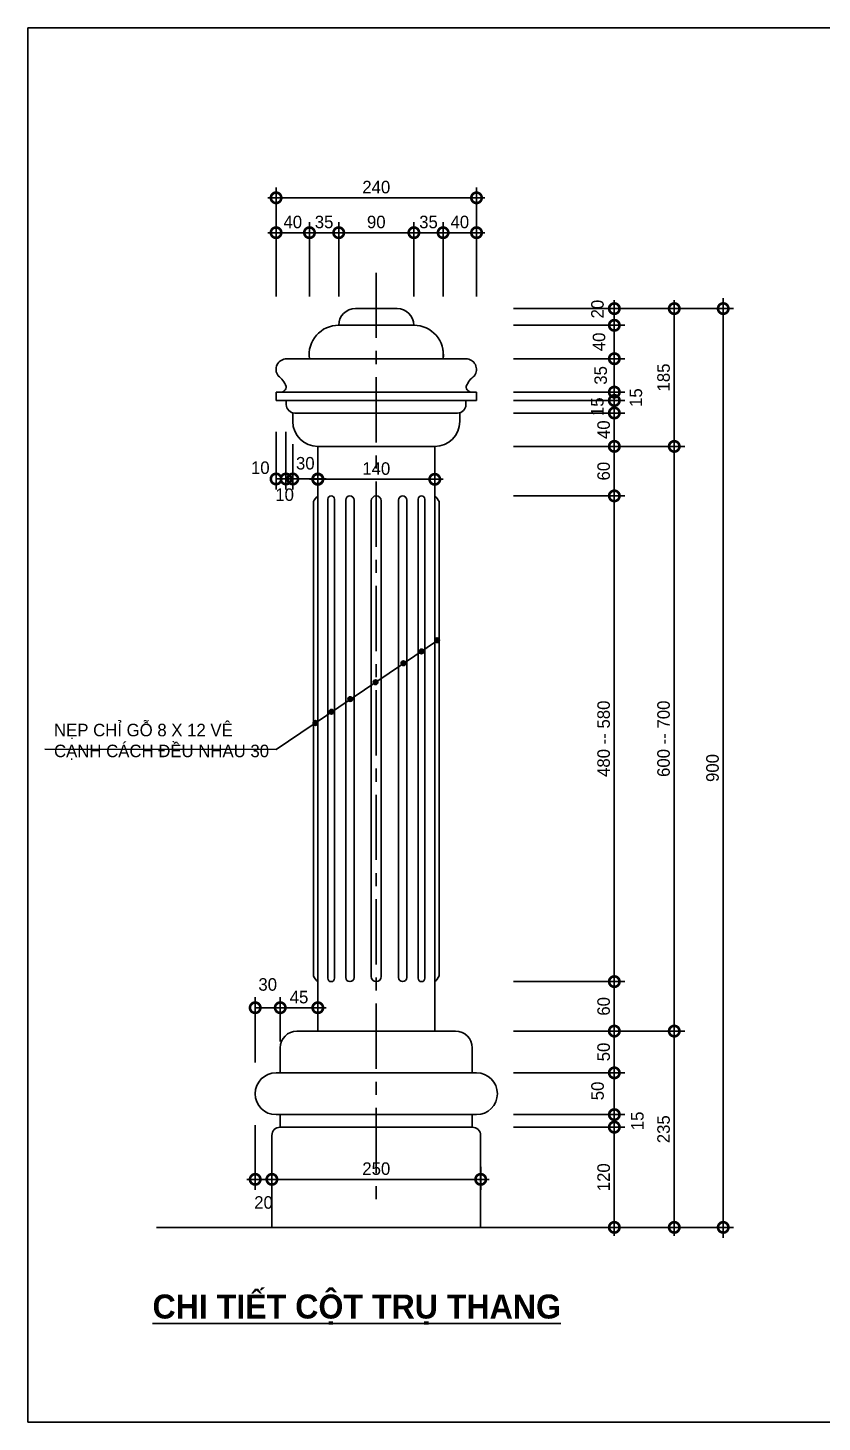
# Model space of a CAD drawing. Extents: x 185281 to 204165, y -91280 to -77926.
# Drawn here: x 185281 to 192888, y -91280 to -77926 of the extents above; entities that cross this region are included whole.
import ezdxf

# ---------------------------------------------------------------- set-up
doc = ezdxf.new("R2010")
doc.units = 0
doc.header["$LTSCALE"] = 10000
doc.header["$MEASUREMENT"] = 0
doc.linetypes.add('CENTER', pattern=[2, 1.25, -0.25, 0.25, -0.25])
doc.layers.get('0').update_dxf_attribs({"linetype": 'CONTINUOUS'})
doc.layers.get('DEFPOINTS').update_dxf_attribs({"linetype": 'CONTINUOUS'})
doc.layers.add('THAY', color=5, linetype='CONTINUOUS')
doc.styles.add('120', font='VHAVAN.ttf', dxfattribs={"height": 120})
doc.styles.get("Standard").update_dxf_attribs({"font": 'VHAVAN.ttf'})
doc.dimstyles.new('K1', dxfattribs={"dimtxt": 150, "dimasz": 200, "dimexe": 100, "dimexo": 300, "dimgap": 40, "dimtad": 1, "dimdec": 0, "dimzin": 0, "dimdsep": 46, "dimtxsty": '120', "dimblk1": 'DOTSMALL', "dimblk2": 'DOTSMALL', "dimsah": 1, "dimcen": 0.09, "dimdle": 80, "dimclrd": 114, "dimclre": 114, "dimclrt": 113, "dimadec": 0, "dimazin": 0, "dimtfac": 1, "dimtdec": 0, "dimtofl": 0, "dimtmove": 2, "dimatfit": 3, "dimldrblk": 'DOTSMALL', "dimfxl": 0, "dimtolj": 1, "dimtzin": 0, "dimarcsym": 0})

# ---------------------------------------------------------------- blocks, each defined once
blk = doc.blocks.new('_DOTSMALL')
at = {"color": 0, "linetype": 'ByBlock', "ltscale": 10, "const_width": 0.5}
blk.add_lwpolyline([(-0.0625, 0, 1), (0.0625, 0, 1)], format="xyb", close=True, dxfattribs=at)
blk = doc.blocks.new('*D5')
at = {"color": 114, "linetype": 'ByBlock'}
for p, q in [((191941, -89515), (191941, -80515)), ((189931, -80615), (192041, -80615)), ((189931, -89415), (192041, -89415))]:
    blk.add_line(p, q, dxfattribs=at)
at = {"layer": 'DEFPOINTS', "color": 0, "linetype": 'ByBlock'}
for p in [(189631, -80615), (191941, -80615), (189631, -89415)]:
    blk.add_point(p, dxfattribs=at)
at = {"color": 114, "linetype": 'ByBlock', "xscale": 200, "yscale": 200, "zscale": 200}
for p, rotation in [((191941, -80615), 90), ((191941, -89415), 270)]:
    blk.add_blockref('_DOTSMALL', p, dxfattribs=dict(at, rotation=rotation))
at = {"color": 113, "linetype": 'ByBlock', "insert": (191839, -85015), "char_height": 120, "attachment_point": 5, "rotation": 90, "style": '120'}
blk.add_mtext('\\A1;900', dxfattribs=at)
blk = doc.blocks.new('*D9')
at = {"color": 114, "linetype": 'ByBlock'}
for p, q in [((191472, -87455), (191472, -89495)), ((189931, -89415), (191572, -89415))]:
    blk.add_line(p, q, dxfattribs=at)
at = {"layer": 'DEFPOINTS', "color": 0, "linetype": 'ByBlock'}
for p in [(189631, -87535), (189631, -89415), (191472, -89415)]:
    blk.add_point(p, dxfattribs=at)
at = {"color": 114, "linetype": 'ByBlock', "xscale": 200, "yscale": 200, "zscale": 200}
for p, rotation in [((191472, -87535), 90), ((191472, -89415), 270)]:
    blk.add_blockref('_DOTSMALL', p, dxfattribs=dict(at, rotation=rotation))
at = {"color": 113, "linetype": 'ByBlock', "insert": (191370, -88475), "char_height": 120, "attachment_point": 5, "rotation": 90, "style": '120'}
blk.add_mtext('\\A1;235', dxfattribs=at)
blk = doc.blocks.new('*D10')
at = {"color": 114, "linetype": 'ByBlock'}
for p, q in [((190898, -88375), (190898, -89495)), ((189931, -89415), (190998, -89415))]:
    blk.add_line(p, q, dxfattribs=at)
at = {"layer": 'DEFPOINTS', "color": 0, "linetype": 'ByBlock'}
for p in [(189631, -88455), (189631, -89415), (190898, -89415)]:
    blk.add_point(p, dxfattribs=at)
at = {"color": 114, "linetype": 'ByBlock', "xscale": 200, "yscale": 200, "zscale": 200}
for p, rotation in [((190898, -88455), 90), ((190898, -89415), 270)]:
    blk.add_blockref('_DOTSMALL', p, dxfattribs=dict(at, rotation=rotation))
at = {"color": 113, "linetype": 'ByBlock', "insert": (190796, -88935), "char_height": 120, "attachment_point": 5, "rotation": 90, "style": '120'}
blk.add_mtext('\\A1;120', dxfattribs=at)
blk = doc.blocks.new('*D11')
at = {"color": 114, "linetype": 'ByBlock'}
for p, q in [((190898, -88255), (190898, -88455)), ((189931, -88455), (190998, -88455))]:
    blk.add_line(p, q, dxfattribs=at)
at = {"layer": 'DEFPOINTS', "color": 0, "linetype": 'ByBlock'}
for p in [(189631, -88335), (189631, -88455), (190898, -88455)]:
    blk.add_point(p, dxfattribs=at)
at = {"color": 114, "linetype": 'ByBlock', "xscale": 200, "yscale": 200, "zscale": 200}
for p, rotation in [((190898, -88335), 90), ((190898, -88455), 270)]:
    blk.add_blockref('_DOTSMALL', p, dxfattribs=dict(at, rotation=rotation))
at = {"color": 113, "linetype": 'ByBlock', "insert": (191119, -88395), "char_height": 120, "attachment_point": 5, "rotation": 90, "style": '120'}
blk.add_mtext('\\A1;15', dxfattribs=at)
blk = doc.blocks.new('*D28')
at = {"color": 114, "linetype": 'ByBlock'}
for p, q in [((187458, -88435), (187458, -89055)), ((187618, -88835), (187618, -89055)), ((187378, -88955), (187618, -88955))]:
    blk.add_line(p, q, dxfattribs=at)
at = {"layer": 'DEFPOINTS', "color": 0, "linetype": 'ByBlock'}
for p in [(187458, -88135), (187618, -88535), (187618, -88955)]:
    blk.add_point(p, dxfattribs=at)
at = {"color": 114, "linetype": 'ByBlock', "xscale": 200, "yscale": 200, "zscale": 200, "rotation": 180}
blk.add_blockref('_DOTSMALL', (187458, -88955), dxfattribs=at)
at = {"color": 114, "linetype": 'ByBlock', "xscale": 200, "yscale": 200, "zscale": 200}
blk.add_blockref('_DOTSMALL', (187618, -88955), dxfattribs=at)
at = {"color": 113, "linetype": 'ByBlock', "insert": (187538, -89177), "char_height": 120, "attachment_point": 5, "style": '120'}
blk.add_mtext('\\A1;20', dxfattribs=at)
blk = doc.blocks.new('*D29')
at = {"color": 114, "linetype": 'ByBlock'}
for p, q in [((189618, -88835), (189618, -89055)), ((187538, -88955), (189698, -88955))]:
    blk.add_line(p, q, dxfattribs=at)
at = {"layer": 'DEFPOINTS', "color": 0, "linetype": 'ByBlock'}
for p in [(187618, -88535), (189618, -88535), (189618, -88955)]:
    blk.add_point(p, dxfattribs=at)
at = {"color": 114, "linetype": 'ByBlock', "xscale": 200, "yscale": 200, "zscale": 200, "rotation": 180}
blk.add_blockref('_DOTSMALL', (187618, -88955), dxfattribs=at)
at = {"color": 114, "linetype": 'ByBlock', "xscale": 200, "yscale": 200, "zscale": 200}
blk.add_blockref('_DOTSMALL', (189618, -88955), dxfattribs=at)
at = {"color": 113, "linetype": 'ByBlock', "insert": (188618, -88853), "char_height": 120, "attachment_point": 5, "style": '120'}
blk.add_mtext('\\A1;250', dxfattribs=at)
blk = doc.blocks.new('*D12')
at = {"color": 114, "linetype": 'ByBlock'}
for p, q in [((189931, -80615), (191572, -80615)), ((191472, -80535), (191472, -82015)), ((189931, -81935), (191572, -81935))]:
    blk.add_line(p, q, dxfattribs=at)
at = {"layer": 'DEFPOINTS', "color": 0, "linetype": 'ByBlock'}
for p in [(189631, -80615), (189631, -81935), (191472, -81935)]:
    blk.add_point(p, dxfattribs=at)
at = {"color": 114, "linetype": 'ByBlock', "xscale": 200, "yscale": 200, "zscale": 200}
for p, rotation in [((191472, -80615), 90), ((191472, -81935), 270)]:
    blk.add_blockref('_DOTSMALL', p, dxfattribs=dict(at, rotation=rotation))
at = {"color": 113, "linetype": 'ByBlock', "insert": (191370, -81275), "char_height": 120, "attachment_point": 5, "rotation": 90, "style": '120'}
blk.add_mtext('\\A1;185', dxfattribs=at)
blk = doc.blocks.new('*D13')
at = {"color": 114, "linetype": 'ByBlock'}
for p, q in [((190898, -81015), (190898, -81495)), ((189931, -81415), (190998, -81415))]:
    blk.add_line(p, q, dxfattribs=at)
at = {"layer": 'DEFPOINTS', "color": 0, "linetype": 'ByBlock'}
for p in [(189631, -81095), (189631, -81415), (190898, -81415)]:
    blk.add_point(p, dxfattribs=at)
at = {"color": 114, "linetype": 'ByBlock', "xscale": 200, "yscale": 200, "zscale": 200}
for p, rotation in [((190898, -81095), 90), ((190898, -81415), 270)]:
    blk.add_blockref('_DOTSMALL', p, dxfattribs=dict(at, rotation=rotation))
at = {"color": 113, "linetype": 'ByBlock', "insert": (190768, -81255), "char_height": 120, "attachment_point": 5, "rotation": 90, "style": '120'}
blk.add_mtext('\\A1;35', dxfattribs=at)
blk = doc.blocks.new('*D14')
at = {"color": 114, "linetype": 'ByBlock'}
for p, q in [((190898, -87455), (190898, -88015)), ((189931, -87935), (190998, -87935))]:
    blk.add_line(p, q, dxfattribs=at)
at = {"layer": 'DEFPOINTS', "color": 0, "linetype": 'ByBlock'}
for p in [(189631, -87535), (189631, -87935), (190898, -87935)]:
    blk.add_point(p, dxfattribs=at)
at = {"color": 114, "linetype": 'ByBlock', "xscale": 200, "yscale": 200, "zscale": 200}
for p, rotation in [((190898, -87535), 90), ((190898, -87935), 270)]:
    blk.add_blockref('_DOTSMALL', p, dxfattribs=dict(at, rotation=rotation))
at = {"color": 113, "linetype": 'ByBlock', "insert": (190796, -87735), "char_height": 120, "attachment_point": 5, "rotation": 90, "style": '120'}
blk.add_mtext('\\A1;50', dxfattribs=at)
blk = doc.blocks.new('*D15')
at = {"color": 114, "linetype": 'ByBlock'}
for p, q in [((190898, -87855), (190898, -88415)), ((189931, -88335), (190998, -88335))]:
    blk.add_line(p, q, dxfattribs=at)
at = {"layer": 'DEFPOINTS', "color": 0, "linetype": 'ByBlock'}
for p in [(189631, -87935), (189631, -88335), (190898, -88335)]:
    blk.add_point(p, dxfattribs=at)
at = {"color": 114, "linetype": 'ByBlock', "xscale": 200, "yscale": 200, "zscale": 200}
for p, rotation in [((190898, -87935), 90), ((190898, -88335), 270)]:
    blk.add_blockref('_DOTSMALL', p, dxfattribs=dict(at, rotation=rotation))
at = {"color": 113, "linetype": 'ByBlock', "insert": (190738, -88108), "char_height": 120, "attachment_point": 5, "rotation": 90, "style": '120'}
blk.add_mtext('\\A1;50', dxfattribs=at)
blk = doc.blocks.new('*D16')
at = {"color": 114, "linetype": 'ByBlock'}
for p, q in [((190898, -86981), (190898, -87615)), ((189931, -87535), (190998, -87535))]:
    blk.add_line(p, q, dxfattribs=at)
at = {"layer": 'DEFPOINTS', "color": 0, "linetype": 'ByBlock'}
for p in [(189631, -87061), (189631, -87535), (190898, -87535)]:
    blk.add_point(p, dxfattribs=at)
at = {"color": 114, "linetype": 'ByBlock', "xscale": 200, "yscale": 200, "zscale": 200}
for p, rotation in [((190898, -87061), 90), ((190898, -87535), 270)]:
    blk.add_blockref('_DOTSMALL', p, dxfattribs=dict(at, rotation=rotation))
at = {"color": 113, "linetype": 'ByBlock', "insert": (190796, -87298), "char_height": 120, "attachment_point": 5, "rotation": 90, "style": '120'}
blk.add_mtext('\\A1;60', dxfattribs=at)
blk = doc.blocks.new('*D17')
at = {"color": 114, "linetype": 'ByBlock'}
for p, q in [((191472, -81855), (191472, -87615)), ((189931, -87535), (191572, -87535))]:
    blk.add_line(p, q, dxfattribs=at)
at = {"layer": 'DEFPOINTS', "color": 0, "linetype": 'ByBlock'}
for p in [(189631, -81935), (189631, -87535), (191472, -87535)]:
    blk.add_point(p, dxfattribs=at)
at = {"color": 114, "linetype": 'ByBlock', "xscale": 200, "yscale": 200, "zscale": 200}
for p, rotation in [((191472, -81935), 90), ((191472, -87535), 270)]:
    blk.add_blockref('_DOTSMALL', p, dxfattribs=dict(at, rotation=rotation))
at = {"color": 113, "linetype": 'ByBlock', "insert": (191370, -84735), "char_height": 120, "attachment_point": 5, "rotation": 90, "style": '120'}
blk.add_mtext('\\A1;600 -- 700', dxfattribs=at)
blk = doc.blocks.new('*D18')
at = {"color": 114, "linetype": 'ByBlock'}
for p, q in [((190898, -82329), (190898, -87141)), ((189931, -87061), (190998, -87061))]:
    blk.add_line(p, q, dxfattribs=at)
at = {"layer": 'DEFPOINTS', "color": 0, "linetype": 'ByBlock'}
for p in [(189631, -82409), (189631, -87061), (190898, -87061)]:
    blk.add_point(p, dxfattribs=at)
at = {"color": 114, "linetype": 'ByBlock', "xscale": 200, "yscale": 200, "zscale": 200}
for p, rotation in [((190898, -82409), 90), ((190898, -87061), 270)]:
    blk.add_blockref('_DOTSMALL', p, dxfattribs=dict(at, rotation=rotation))
at = {"color": 113, "linetype": 'ByBlock', "insert": (190796, -84735), "char_height": 120, "attachment_point": 5, "rotation": 90, "style": '120'}
blk.add_mtext('\\A1;480 -- 580', dxfattribs=at)
blk = doc.blocks.new('*D19')
at = {"color": 114, "linetype": 'ByBlock'}
for p, q in [((190898, -81855), (190898, -82489)), ((189931, -82409), (190998, -82409))]:
    blk.add_line(p, q, dxfattribs=at)
at = {"layer": 'DEFPOINTS', "color": 0, "linetype": 'ByBlock'}
for p in [(189631, -81935), (189631, -82409), (190898, -82409)]:
    blk.add_point(p, dxfattribs=at)
at = {"color": 114, "linetype": 'ByBlock', "xscale": 200, "yscale": 200, "zscale": 200}
for p, rotation in [((190898, -81935), 90), ((190898, -82409), 270)]:
    blk.add_blockref('_DOTSMALL', p, dxfattribs=dict(at, rotation=rotation))
at = {"color": 113, "linetype": 'ByBlock', "insert": (190796, -82172), "char_height": 120, "attachment_point": 5, "rotation": 90, "style": '120'}
blk.add_mtext('\\A1;60', dxfattribs=at)
blk = doc.blocks.new('*D20')
at = {"color": 114, "linetype": 'ByBlock'}
for p, q in [((190898, -81535), (190898, -82015)), ((189931, -81935), (190998, -81935))]:
    blk.add_line(p, q, dxfattribs=at)
at = {"layer": 'DEFPOINTS', "color": 0, "linetype": 'ByBlock'}
for p in [(189631, -81615), (189631, -81935), (190898, -81935)]:
    blk.add_point(p, dxfattribs=at)
at = {"color": 114, "linetype": 'ByBlock', "xscale": 200, "yscale": 200, "zscale": 200}
for p, rotation in [((190898, -81615), 90), ((190898, -81935), 270)]:
    blk.add_blockref('_DOTSMALL', p, dxfattribs=dict(at, rotation=rotation))
at = {"color": 113, "linetype": 'ByBlock', "insert": (190796, -81775), "char_height": 120, "attachment_point": 5, "rotation": 90, "style": '120'}
blk.add_mtext('\\A1;40', dxfattribs=at)
blk = doc.blocks.new('*D21')
at = {"color": 114, "linetype": 'ByBlock'}
for p, q in [((190898, -81415), (190898, -81695)), ((189931, -81615), (190998, -81615))]:
    blk.add_line(p, q, dxfattribs=at)
at = {"layer": 'DEFPOINTS', "color": 0, "linetype": 'ByBlock'}
for p in [(189631, -81495), (189631, -81615), (190898, -81615)]:
    blk.add_point(p, dxfattribs=at)
at = {"color": 114, "linetype": 'ByBlock', "xscale": 200, "yscale": 200, "zscale": 200}
for p, rotation in [((190898, -81495), 90), ((190898, -81615), 270)]:
    blk.add_blockref('_DOTSMALL', p, dxfattribs=dict(at, rotation=rotation))
at = {"color": 113, "linetype": 'ByBlock', "insert": (190736, -81555), "char_height": 120, "attachment_point": 5, "rotation": 90, "style": '120'}
blk.add_mtext('\\A1;15', dxfattribs=at)
blk = doc.blocks.new('*D7')
at = {"color": 114, "linetype": 'ByBlock'}
for p, q in [((190898, -81335), (190898, -81495)), ((189931, -81495), (190998, -81495))]:
    blk.add_line(p, q, dxfattribs=at)
at = {"layer": 'DEFPOINTS', "color": 0, "linetype": 'ByBlock'}
for p in [(189631, -81415), (189631, -81495), (190898, -81495)]:
    blk.add_point(p, dxfattribs=at)
at = {"color": 114, "linetype": 'ByBlock', "xscale": 200, "yscale": 200, "zscale": 200}
for p, rotation in [((190898, -81415), 90), ((190898, -81495), 270)]:
    blk.add_blockref('_DOTSMALL', p, dxfattribs=dict(at, rotation=rotation))
at = {"color": 113, "linetype": 'ByBlock', "insert": (191105, -81468), "char_height": 120, "attachment_point": 5, "rotation": 90, "style": '120'}
blk.add_mtext('\\A1;15', dxfattribs=at)
blk = doc.blocks.new('*D30')
at = {"color": 114, "linetype": 'ByBlock'}
for p, q in [((188138, -87311), (187618, -87311)), ((187698, -87635), (187698, -87211)), ((188058, -87235), (188058, -87211))]:
    blk.add_line(p, q, dxfattribs=at)
at = {"layer": 'DEFPOINTS', "color": 0, "linetype": 'ByBlock'}
for p in [(187698, -87311), (188058, -87535), (187698, -87935)]:
    blk.add_point(p, dxfattribs=at)
at = {"color": 114, "linetype": 'ByBlock', "xscale": 200, "yscale": 200, "zscale": 200, "rotation": 180}
blk.add_blockref('_DOTSMALL', (187698, -87311), dxfattribs=at)
at = {"color": 114, "linetype": 'ByBlock', "xscale": 200, "yscale": 200, "zscale": 200}
blk.add_blockref('_DOTSMALL', (188058, -87311), dxfattribs=at)
at = {"color": 113, "linetype": 'ByBlock', "insert": (187878, -87210), "char_height": 120, "attachment_point": 5, "style": '120'}
blk.add_mtext('\\A1;45', dxfattribs=at)
blk = doc.blocks.new('*D31')
at = {"color": 114, "linetype": 'ByBlock'}
for p, q in [((187458, -87835), (187458, -87211)), ((187778, -87311), (187458, -87311))]:
    blk.add_line(p, q, dxfattribs=at)
at = {"layer": 'DEFPOINTS', "color": 0, "linetype": 'ByBlock'}
for p in [(187458, -87311), (187698, -87935), (187458, -88135)]:
    blk.add_point(p, dxfattribs=at)
at = {"color": 114, "linetype": 'ByBlock', "xscale": 200, "yscale": 200, "zscale": 200, "rotation": 180}
blk.add_blockref('_DOTSMALL', (187458, -87311), dxfattribs=at)
at = {"color": 114, "linetype": 'ByBlock', "xscale": 200, "yscale": 200, "zscale": 200}
blk.add_blockref('_DOTSMALL', (187698, -87311), dxfattribs=at)
at = {"color": 113, "linetype": 'ByBlock', "insert": (187578, -87089), "char_height": 120, "attachment_point": 5, "style": '120'}
blk.add_mtext('\\A1;30', dxfattribs=at)
blk = doc.blocks.new('*D34')
at = {"color": 114, "linetype": 'ByBlock'}
for p, q in [((187658, -81795), (187658, -82347)), ((187833, -82247), (187658, -82247))]:
    blk.add_line(p, q, dxfattribs=at)
at = {"layer": 'DEFPOINTS', "color": 0, "linetype": 'ByBlock'}
for p in [(187658, -81495), (187753, -81495), (187658, -82247)]:
    blk.add_point(p, dxfattribs=at)
at = {"color": 114, "linetype": 'ByBlock', "xscale": 200, "yscale": 200, "zscale": 200, "rotation": 180}
blk.add_blockref('_DOTSMALL', (187658, -82247), dxfattribs=at)
at = {"color": 114, "linetype": 'ByBlock', "xscale": 200, "yscale": 200, "zscale": 200}
blk.add_blockref('_DOTSMALL', (187753, -82247), dxfattribs=at)
at = {"color": 113, "linetype": 'ByBlock', "insert": (187507, -82140), "char_height": 120, "attachment_point": 5, "style": '120'}
blk.add_mtext('\\A1;10', dxfattribs=at)
blk = doc.blocks.new('*D33')
at = {"color": 114, "linetype": 'ByBlock'}
for p, q in [((187753, -81795), (187753, -82347)), ((188138, -82247), (187673, -82247))]:
    blk.add_line(p, q, dxfattribs=at)
at = {"layer": 'DEFPOINTS', "color": 0, "linetype": 'ByBlock'}
for p in [(187753, -81495), (188058, -81935), (187753, -82247)]:
    blk.add_point(p, dxfattribs=at)
at = {"color": 114, "linetype": 'ByBlock', "xscale": 200, "yscale": 200, "zscale": 200, "rotation": 180}
blk.add_blockref('_DOTSMALL', (187753, -82247), dxfattribs=at)
at = {"color": 114, "linetype": 'ByBlock', "xscale": 200, "yscale": 200, "zscale": 200}
blk.add_blockref('_DOTSMALL', (188058, -82247), dxfattribs=at)
at = {"color": 113, "linetype": 'ByBlock', "insert": (187938, -82097), "char_height": 120, "attachment_point": 5, "style": '120'}
blk.add_mtext('\\A1;30', dxfattribs=at)
blk = doc.blocks.new('*D32')
at = {"color": 114, "linetype": 'ByBlock'}
for p, q in [((187818, -81915), (187818, -82347)), ((188138, -82247), (187818, -82247)), ((188058, -82235), (188058, -82347))]:
    blk.add_line(p, q, dxfattribs=at)
at = {"layer": 'DEFPOINTS', "color": 0, "linetype": 'ByBlock'}
for p in [(187818, -81615), (188058, -81935), (187818, -82247)]:
    blk.add_point(p, dxfattribs=at)
at = {"color": 114, "linetype": 'ByBlock', "xscale": 200, "yscale": 200, "zscale": 200, "rotation": 180}
blk.add_blockref('_DOTSMALL', (187818, -82247), dxfattribs=at)
at = {"color": 114, "linetype": 'ByBlock', "xscale": 200, "yscale": 200, "zscale": 200}
blk.add_blockref('_DOTSMALL', (188058, -82247), dxfattribs=at)
at = {"color": 113, "linetype": 'ByBlock', "insert": (187740, -82398), "char_height": 120, "attachment_point": 5, "style": '120'}
blk.add_mtext('\\A1;10', dxfattribs=at)
blk = doc.blocks.new('*D35')
at = {"color": 114, "linetype": 'ByBlock'}
for p, q in [((187978, -82250), (189258, -82250)), ((189178, -82308), (189178, -82350))]:
    blk.add_line(p, q, dxfattribs=at)
at = {"layer": 'DEFPOINTS', "color": 0, "linetype": 'ByBlock'}
for p in [(188058, -82008), (189178, -82008), (189178, -82250)]:
    blk.add_point(p, dxfattribs=at)
at = {"color": 114, "linetype": 'ByBlock', "xscale": 200, "yscale": 200, "zscale": 200, "rotation": 180}
blk.add_blockref('_DOTSMALL', (188058, -82250), dxfattribs=at)
at = {"color": 114, "linetype": 'ByBlock', "xscale": 200, "yscale": 200, "zscale": 200}
blk.add_blockref('_DOTSMALL', (189178, -82250), dxfattribs=at)
at = {"color": 113, "linetype": 'ByBlock', "insert": (188618, -82148), "char_height": 120, "attachment_point": 5, "style": '120'}
blk.add_mtext('\\A1;140', dxfattribs=at)
blk = doc.blocks.new('*D22')
at = {"color": 114, "linetype": 'ByBlock'}
for p, q in [((190898, -80695), (190898, -81175)), ((189931, -81095), (190998, -81095))]:
    blk.add_line(p, q, dxfattribs=at)
at = {"layer": 'DEFPOINTS', "color": 0, "linetype": 'ByBlock'}
for p in [(189631, -80775), (189631, -81095), (190898, -81095)]:
    blk.add_point(p, dxfattribs=at)
at = {"color": 114, "linetype": 'ByBlock', "xscale": 200, "yscale": 200, "zscale": 200}
for p, rotation in [((190898, -80775), 90), ((190898, -81095), 270)]:
    blk.add_blockref('_DOTSMALL', p, dxfattribs=dict(at, rotation=rotation))
at = {"color": 113, "linetype": 'ByBlock', "insert": (190752, -80934), "char_height": 120, "attachment_point": 5, "rotation": 90, "style": '120'}
blk.add_mtext('\\A1;40', dxfattribs=at)
blk = doc.blocks.new('*D8')
at = {"color": 114, "linetype": 'ByBlock'}
for p, q in [((189931, -80615), (190998, -80615)), ((190898, -80535), (190898, -80855)), ((189931, -80775), (190998, -80775))]:
    blk.add_line(p, q, dxfattribs=at)
at = {"layer": 'DEFPOINTS', "color": 0, "linetype": 'ByBlock'}
for p in [(189631, -80615), (189631, -80775), (190898, -80775)]:
    blk.add_point(p, dxfattribs=at)
at = {"color": 114, "linetype": 'ByBlock', "xscale": 200, "yscale": 200, "zscale": 200}
for p, rotation in [((190898, -80615), 90), ((190898, -80775), 270)]:
    blk.add_blockref('_DOTSMALL', p, dxfattribs=dict(at, rotation=rotation))
at = {"color": 113, "linetype": 'ByBlock', "insert": (190737, -80620), "char_height": 120, "attachment_point": 5, "rotation": 90, "style": '120'}
blk.add_mtext('\\A1;20', dxfattribs=at)
blk = doc.blocks.new('*D6')
at = {"color": 114, "linetype": 'ByBlock'}
for p, q in [((187578, -79554), (189658, -79554)), ((187658, -80498), (187658, -79454)), ((189578, -80498), (189578, -79454))]:
    blk.add_line(p, q, dxfattribs=at)
at = {"layer": 'DEFPOINTS', "color": 0, "linetype": 'ByBlock'}
for p in [(189578, -79554), (187658, -80798), (189578, -80798)]:
    blk.add_point(p, dxfattribs=at)
at = {"color": 114, "linetype": 'ByBlock', "xscale": 200, "yscale": 200, "zscale": 200, "rotation": 180}
blk.add_blockref('_DOTSMALL', (187658, -79554), dxfattribs=at)
at = {"color": 114, "linetype": 'ByBlock', "xscale": 200, "yscale": 200, "zscale": 200}
blk.add_blockref('_DOTSMALL', (189578, -79554), dxfattribs=at)
at = {"color": 113, "linetype": 'ByBlock', "insert": (188618, -79452), "char_height": 120, "attachment_point": 5, "style": '120'}
blk.add_mtext('\\A1;240', dxfattribs=at)
blk = doc.blocks.new('*D23')
at = {"color": 114, "linetype": 'ByBlock'}
for p, q in [((187658, -80498), (187658, -79788)), ((187978, -80498), (187978, -79788)), ((187578, -79888), (188058, -79888))]:
    blk.add_line(p, q, dxfattribs=at)
at = {"layer": 'DEFPOINTS', "color": 0, "linetype": 'ByBlock'}
for p in [(187978, -79888), (187658, -80798), (187978, -80798)]:
    blk.add_point(p, dxfattribs=at)
at = {"color": 114, "linetype": 'ByBlock', "xscale": 200, "yscale": 200, "zscale": 200, "rotation": 180}
blk.add_blockref('_DOTSMALL', (187658, -79888), dxfattribs=at)
at = {"color": 114, "linetype": 'ByBlock', "xscale": 200, "yscale": 200, "zscale": 200}
blk.add_blockref('_DOTSMALL', (187978, -79888), dxfattribs=at)
at = {"color": 113, "linetype": 'ByBlock', "insert": (187818, -79786), "char_height": 120, "attachment_point": 5, "style": '120'}
blk.add_mtext('\\A1;40', dxfattribs=at)
blk = doc.blocks.new('*D25')
at = {"color": 114, "linetype": 'ByBlock'}
for p, q in [((189258, -80498), (189258, -79788)), ((188898, -79888), (189338, -79888))]:
    blk.add_line(p, q, dxfattribs=at)
at = {"layer": 'DEFPOINTS', "color": 0, "linetype": 'ByBlock'}
for p in [(189258, -79888), (188978, -80798), (189258, -80798)]:
    blk.add_point(p, dxfattribs=at)
at = {"color": 114, "linetype": 'ByBlock', "xscale": 200, "yscale": 200, "zscale": 200, "rotation": 180}
blk.add_blockref('_DOTSMALL', (188978, -79888), dxfattribs=at)
at = {"color": 114, "linetype": 'ByBlock', "xscale": 200, "yscale": 200, "zscale": 200}
blk.add_blockref('_DOTSMALL', (189258, -79888), dxfattribs=at)
at = {"color": 113, "linetype": 'ByBlock', "insert": (189118, -79786), "char_height": 120, "attachment_point": 5, "style": '120'}
blk.add_mtext('\\A1;35', dxfattribs=at)
blk = doc.blocks.new('*D26')
at = {"color": 114, "linetype": 'ByBlock'}
for p, q in [((188258, -80498), (188258, -79788)), ((187898, -79888), (188338, -79888))]:
    blk.add_line(p, q, dxfattribs=at)
at = {"layer": 'DEFPOINTS', "color": 0, "linetype": 'ByBlock'}
for p in [(188258, -79888), (187978, -80798), (188258, -80798)]:
    blk.add_point(p, dxfattribs=at)
at = {"color": 114, "linetype": 'ByBlock', "xscale": 200, "yscale": 200, "zscale": 200, "rotation": 180}
blk.add_blockref('_DOTSMALL', (187978, -79888), dxfattribs=at)
at = {"color": 114, "linetype": 'ByBlock', "xscale": 200, "yscale": 200, "zscale": 200}
blk.add_blockref('_DOTSMALL', (188258, -79888), dxfattribs=at)
at = {"color": 113, "linetype": 'ByBlock', "insert": (188118, -79786), "char_height": 120, "attachment_point": 5, "style": '120'}
blk.add_mtext('\\A1;35', dxfattribs=at)
blk = doc.blocks.new('*D27')
at = {"color": 114, "linetype": 'ByBlock'}
for p, q in [((188978, -80498), (188978, -79788)), ((188178, -79888), (189058, -79888))]:
    blk.add_line(p, q, dxfattribs=at)
at = {"layer": 'DEFPOINTS', "color": 0, "linetype": 'ByBlock'}
for p in [(188978, -79888), (188258, -80798), (188978, -80798)]:
    blk.add_point(p, dxfattribs=at)
at = {"color": 114, "linetype": 'ByBlock', "xscale": 200, "yscale": 200, "zscale": 200, "rotation": 180}
blk.add_blockref('_DOTSMALL', (188258, -79888), dxfattribs=at)
at = {"color": 114, "linetype": 'ByBlock', "xscale": 200, "yscale": 200, "zscale": 200}
blk.add_blockref('_DOTSMALL', (188978, -79888), dxfattribs=at)
at = {"color": 113, "linetype": 'ByBlock', "insert": (188618, -79786), "char_height": 120, "attachment_point": 5, "style": '120'}
blk.add_mtext('\\A1;90', dxfattribs=at)
blk = doc.blocks.new('*D24')
at = {"color": 114, "linetype": 'ByBlock'}
for p, q in [((189578, -80498), (189578, -79788)), ((189178, -79888), (189658, -79888))]:
    blk.add_line(p, q, dxfattribs=at)
at = {"layer": 'DEFPOINTS', "color": 0, "linetype": 'ByBlock'}
for p in [(189578, -79888), (189258, -80798), (189578, -80798)]:
    blk.add_point(p, dxfattribs=at)
at = {"color": 114, "linetype": 'ByBlock', "xscale": 200, "yscale": 200, "zscale": 200, "rotation": 180}
blk.add_blockref('_DOTSMALL', (189258, -79888), dxfattribs=at)
at = {"color": 114, "linetype": 'ByBlock', "xscale": 200, "yscale": 200, "zscale": 200}
blk.add_blockref('_DOTSMALL', (189578, -79888), dxfattribs=at)
at = {"color": 113, "linetype": 'ByBlock', "insert": (189418, -79786), "char_height": 120, "attachment_point": 5, "style": '120'}
blk.add_mtext('\\A1;40', dxfattribs=at)

msp = doc.modelspace()

# ---------------------------------------------------------------- hatches: boundary and pattern name
at = {"layer": 'THAY'}
h = msp.add_hatch(color=2, dxfattribs=at)
h.paths.add_polyline_path([(189178.1, -83792.1, 0.1818486), (189183.6, -83806.9), (189220.6, -83782, 0.7893121)])
h.paths.add_polyline_path([(189223, -83792.1, 0.117748), (189220.6, -83782), (189183.6, -83806.9, 0.6922641)])
h = msp.add_hatch(color=2, dxfattribs=at)
h.paths.add_polyline_path([(188855.1, -84012.3, 0.1818486), (188860.7, -84027.1), (188897.6, -84002.2, 0.7893121)])
h.paths.add_polyline_path([(188900, -84012.3, 0.117748), (188897.6, -84002.2), (188860.7, -84027.1, 0.6922641)])
h = msp.add_hatch(color=2, dxfattribs=at)
h.paths.add_polyline_path([(189027.3, -83897.9, 0.1818486), (189032.9, -83912.7), (189069.9, -83887.7, 0.7893121)])
h.paths.add_polyline_path([(189072.3, -83897.9, 0.117748), (189069.9, -83887.7), (189032.9, -83912.7, 0.6922641)])
h = msp.add_hatch(color=2, dxfattribs=at)
h.paths.add_polyline_path([(188589.3, -84193.2, 0.1818486), (188594.9, -84208), (188631.9, -84183.1, 0.7893121)])
h.paths.add_polyline_path([(188634.3, -84193.2, 0.117748), (188631.9, -84183.1), (188594.9, -84208, 0.6922641)])
h = msp.add_hatch(color=2, dxfattribs=at)
h.paths.add_polyline_path([(188345.6, -84355.4, 0.1818486), (188351.2, -84370.2), (188388.1, -84345.3, 0.7893121)])
h.paths.add_polyline_path([(188351.2, -84370.2, 0.6922641), (188390.5, -84355.4, 0.117748), (188388.1, -84345.3)])
h = msp.add_hatch(color=2, dxfattribs=at)
h.paths.add_polyline_path([(188165.4, -84476.5, 0.1818486), (188171, -84491.3), (188207.9, -84466.3, 0.7893121)])
h.paths.add_polyline_path([(188210.4, -84476.5, 0.117748), (188207.9, -84466.3), (188171, -84491.3, 0.6922641)])
h = msp.add_hatch(color=2, dxfattribs=at)
h.paths.add_polyline_path([(188012, -84584.2, 0.1818486), (188017.6, -84599), (188054.5, -84574, 0.7893121)])
h.paths.add_polyline_path([(188057, -84584.2, 0.117748), (188054.5, -84574), (188017.6, -84599, 0.6922641)])

# ---------------------------------------------------------------- linework, layer by layer
at = {"color": 7}
msp.add_lwpolyline([(204164.6, -77926.4), (204164.6, -91280), (185280.8, -91280), (185280.8, -77926.4), (204164.6, -77926.4)], close=True, dxfattribs=at)
at = {"layer": 'THAY', "color": 8, "linetype": 'CENTER', "ltscale": 0.05}
msp.add_line((188617.7, -80271.1), (188617.7, -89240), dxfattribs=at)
at = {"layer": 'THAY', "color": 4}
for p, q in [((188417.7, -80615.1), (188617.7, -80615.1)), ((188817.7, -80615.1), (188617.7, -80615.1)), ((188252.3, -80775.1), (188617.7, -80775.1)), ((188257.7, -80775.1), (188252.3, -80775.1)), ((188983.2, -80775.1), (188617.7, -80775.1)), ((188977.7, -80775.1), (188983.2, -80775.1)), ((189257.7, -81015.4), (189257.7, -81095.1)), ((187759.2, -81095.1), (188617.7, -81095.1)), ((189476.3, -81095.1), (188617.7, -81095.1)), ((187657.7, -81415.1), (188617.7, -81415.1)), ((187657.7, -81415.1), (187657.7, -81495.1)), ((189577.7, -81415.1), (188617.7, -81415.1)), ((189577.7, -81415.1), (189577.7, -81495.1)), ((187657.7, -81495.1), (188617.7, -81495.1)), ((187753.2, -81495.1), (187753.2, -81535.1)), ((189577.7, -81495.1), (188617.7, -81495.1)), ((189476.3, -81495.1), (189476.3, -81535.1)), ((187817.7, -81695.1), (187817.7, -81615.1)), ((187836.2, -81615.1), (188617.7, -81615.1)), ((189396.3, -81615.1), (188617.7, -81615.1)), ((189417.7, -81695.1), (189417.7, -81615.1)), ((188057.7, -87535.1), (188057.7, -81935.1)), ((188057.7, -81935.1), (188617.7, -81935.1)), ((188057.7, -81935.1), (188617.7, -81935.1)), ((189177.7, -81935.1), (188617.7, -81935.1)), ((189177.7, -81935.1), (188617.7, -81935.1)), ((189177.7, -87535.1), (189177.7, -81935.1)), ((187857.7, -87535.1), (188617.7, -87535.1)), ((189377.7, -87535.1), (188617.7, -87535.1)), ((187697.7, -87935.1), (187697.7, -87695.1)), ((189537.7, -87935.1), (189537.7, -87695.1)), ((187657.7, -87935.1), (188617.7, -87935.1)), ((189577.7, -87935.1), (188617.7, -87935.1)), ((187657.7, -88335.1), (188617.7, -88335.1)), ((187697.7, -88455.1), (187697.7, -88335.1)), ((189577.7, -88335.1), (188617.7, -88335.1)), ((189537.7, -88455.1), (189537.7, -88335.1)), ((187697.7, -88455.1), (189537.7, -88455.1)), ((187617.7, -89415.1), (187617.7, -88535.1)), ((189617.7, -89415.1), (189617.7, -88535.1))]:
    msp.add_line(p, q, dxfattribs=at)
at = {"layer": 'THAY', "color": 1}
for p, q in [((188015.1, -87007.1), (188015.1, -82463.1)), ((188015.1, -82463.1), (188015.1, -87007.1)), ((188153.2, -87007.1), (188153.2, -82440.8)), ((188153.2, -82463.1), (188153.2, -87029.4)), ((188217.2, -87007.1), (188217.2, -82440.8)), ((188217.2, -82463.1), (188217.2, -87029.4)), ((188324.8, -87007.1), (188324.8, -82448.8)), ((188324.8, -82463.1), (188324.8, -87021.4)), ((188404.8, -87007.1), (188404.8, -82448.8)), ((188404.8, -82463.1), (188404.8, -87021.4)), ((188569.7, -87007.1), (188569.7, -82456.8)), ((188569.7, -82463.1), (188569.7, -87013.4)), ((188665.7, -87007.1), (188665.7, -82456.8)), ((188665.7, -82463.1), (188665.7, -87013.4)), ((188830.6, -87007.1), (188830.6, -82448.8)), ((188830.6, -82463.1), (188830.6, -87021.4)), ((188910.6, -87007.1), (188910.6, -82448.8)), ((188910.6, -82463.1), (188910.6, -87021.4)), ((189018.2, -87007.1), (189018.2, -82440.8)), ((189018.2, -82463.1), (189018.2, -87029.4)), ((189082.2, -87007.1), (189082.2, -82440.8)), ((189082.2, -82463.1), (189082.2, -87029.4)), ((189220.3, -87007.1), (189220.3, -82463.1)), ((189220.3, -82463.1), (189220.3, -87007.1))]:
    msp.add_line(p, q, dxfattribs=at)
at = {"layer": 'THAY', "color": 114}
for p, q in [((187659.9, -84837.2), (189223.1, -83781.1)), ((185441.9, -84835.8), (187659.9, -84837.2))]:
    msp.add_line(p, q, dxfattribs=at)
at = {"layer": 'THAY', "color": 5}
msp.add_line((186511.4, -89415.1), (190276.4, -89415.1), dxfattribs=at)
at = {"layer": 'THAY', "color": 2}
for centre in [(189200.5, -83792.1), (188877.6, -84012.3), (189049.8, -83897.9), (188611.8, -84193.2), (188368.1, -84355.4), (188187.9, -84476.5), (188034.5, -84584.2)]:
    msp.add_circle(centre, 22.5, dxfattribs=at)
at = {"layer": 'THAY', "color": 4}
for centre, radius, start, end in [((188417.7, -80775.1), 160, 90, 180), ((188817.7, -80775.1), 160, 0, 90), ((188255, -81055.2), 280.1, 89.44416, 188.18399), ((188980.4, -81055.2), 280.1, 351.81601, 90.55584), ((187759.2, -81197), 101.5, 90, 217.13204), ((189476.3, -81197), 101.5, 322.86796, 90), ((187524.4, -81455.8), 250.3, 22.18028, 52.0838), ((189711, -81455.8), 250.3, 127.9162, 157.81972), ((187702.3, -81361.3), 53.9, 267.84278, 0), ((189533.1, -81361.3), 53.9, 180, 272.15722), ((187836.2, -81535.1), 80, 180, 270), ((189396.3, -81535.1), 80, 270, 0), ((188057.7, -81695.1), 240, 180, 270), ((189177.7, -81695.1), 240, 270, 0), ((187857.7, -87695.1), 160, 90, 180), ((189377.7, -87695.1), 160, 0, 90), ((187657.7, -88135.1), 200, 90, 270), ((189577.7, -88135.1), 200, 270, 90), ((187697.7, -88535.1), 80, 90, 180), ((189537.7, -88535.1), 80, 0, 90)]:
    msp.add_arc(centre, radius, start, end, dxfattribs=at)
at = {"layer": 'THAY', "color": 1}
for centre, radius, start, end in [((188209.9, -82572.1), 223.2, 132.98912, 150.77832), ((188185.2, -82440.8), 32, 0, 180), ((188364.8, -82448.8), 40, 0, 180), ((188617.7, -82456.8), 48, 90, 180), ((188617.7, -82456.8), 48, 0, 90), ((188870.6, -82448.8), 40, 0, 180), ((189050.2, -82440.8), 32, 0, 180), ((189025.5, -82572.1), 223.2, 29.22168, 47.01088), ((188209.9, -86898.2), 223.2, 209.22168, 227.01088), ((188185.2, -87029.4), 32, 180, 0), ((188364.8, -87021.4), 40, 180, 0), ((188617.7, -87013.4), 48, 180, 270), ((188617.7, -87013.4), 48, 270, 0), ((188870.6, -87021.4), 40, 180, 0), ((189050.2, -87029.4), 32, 180, 0), ((189025.5, -86898.2), 223.2, 312.98912, 330.77832)]:
    msp.add_arc(centre, radius, start, end, dxfattribs=at)

# ---------------------------------------------------------------- texts
at = {"layer": 'THAY', "color": 113, "insert": (185531.1, -84591.5), "char_height": 120, "width": 2621, "attachment_point": 1}
msp.add_mtext('nÑp chØ gç 8 x 12 vª \\Pc¹nh c¸ch ®Òu nhau 30', dxfattribs=at)
at = {"layer": 'THAY', "color": 1, "insert": (188430.9, -90057.9), "char_height": 230, "attachment_point": 2}
msp.add_mtext('\\f.VnAvantH|b1|i0|c0|p34;\\Lchi tiÕt cét trô thang', dxfattribs=at)

# ---------------------------------------------------------------- dimensions: what is measured, and where the dimension line sits
at = {"layer": 'THAY', "color": 2}
for base, p1, p2, text, override, picture, middle in [((189577.7, -79553.8), (187657.7, -80798.3), (189577.7, -80798.3), '240', {"dimscale": 1}, '*D6', (188617.7, -79451.8)), ((187977.7, -79887.7), (187657.7, -80798.3), (187977.7, -80798.3), '40', {"dimscale": 1}, '*D23', (187817.7, -79785.6)), ((188257.7, -79887.7), (187977.7, -80798.3), (188257.7, -80798.3), '35', {"dimscale": 1, "dimse1": 1}, '*D26', (188117.7, -79785.6)), ((188977.7, -79887.7), (188257.7, -80798.3), (188977.7, -80798.3), '90', {"dimscale": 1, "dimse1": 1}, '*D27', (188617.7, -79785.6)), ((189257.7, -79887.7), (188977.7, -80798.3), (189257.7, -80798.3), '35', {"dimscale": 1, "dimse1": 1}, '*D25', (189117.7, -79785.6)), ((189577.7, -79887.7), (189257.7, -80798.3), (189577.7, -80798.3), '40', {"dimscale": 1, "dimse1": 1}, '*D24', (189417.7, -79785.6))]:
    dim = msp.add_linear_dim(base=base, p1=p1, p2=p2, text=text, dimstyle='K1', override=override, dxfattribs=at)
    dim.commit()
    dim.dimension.update_dxf_attribs({"geometry": picture, "text_midpoint": middle})
for base, p1, p2, text, override, picture, middle in [((191941.2, -80615.1), (189630.5, -89415.1), (189630.5, -80615.1), '900', {"dimscale": 1, "dimdle": 100}, '*D5', (191839.2, -85015.1)), ((191472.3, -81935.1), (189630.5, -80615.1), (189630.5, -81935.1), '185', {"dimscale": 1}, '*D12', (191370.2, -81275.1)), ((190897.9, -81935.1), (189630.5, -81615.1), (189630.5, -81935.1), '40', {"dimscale": 1, "dimse1": 1}, '*D20', (190795.8, -81775.1)), ((191472.3, -87535.1), (189630.5, -81935.1), (189630.5, -87535.1), '600 -- 700', {"dimscale": 1, "dimse1": 1}, '*D17', (191370.2, -84735.1)), ((190897.9, -82408.8), (189630.5, -81935.1), (189630.5, -82408.8), '60', {"dimscale": 1, "dimse1": 1}, '*D19', (190795.8, -82172)), ((190897.9, -87061.4), (189630.5, -82408.8), (189630.5, -87061.4), '480 -- 580', {"dimscale": 1, "dimse1": 1}, '*D18', (190795.8, -84735.1)), ((191472.3, -89415.1), (189630.5, -87535.1), (189630.5, -89415.1), '235', {"dimscale": 1, "dimse1": 1}, '*D9', (191370.2, -88475.1)), ((190897.9, -87935.1), (189630.5, -87535.1), (189630.5, -87935.1), '50', {"dimscale": 1, "dimse1": 1}, '*D14', (190795.8, -87735.1)), ((190897.9, -88455.1), (189630.5, -88335.1), (189630.5, -88455.1), '15', {"dimscale": 1, "dimse1": 1}, '*D11', (191119, -88395.1)), ((190897.9, -89415.1), (189630.5, -88455.1), (189630.5, -89415.1), '120', {"dimscale": 1, "dimse1": 1}, '*D10', (190795.8, -88935.1))]:
    dim = msp.add_linear_dim(base=base, p1=p1, p2=p2, angle=90, text=text, dimstyle='K1', override=override, dxfattribs=at)
    dim.commit()
    dim.dimension.update_dxf_attribs({"geometry": picture, "text_midpoint": middle})
for base, p1, p2, text, override, picture, middle in [((190897.9, -80775.1), (189630.5, -80615.1), (189630.5, -80775.1), '20', {"dimscale": 1}, '*D8', (190736.7, -80620.3)), ((190897.9, -81095.1), (189630.5, -80775.1), (189630.5, -81095.1), '40', {"dimscale": 1, "dimse1": 1}, '*D22', (190751.8, -80933.7)), ((190897.9, -81415.1), (189630.5, -81095.1), (189630.5, -81415.1), '35', {"dimscale": 1, "dimse1": 1}, '*D13', (190768.3, -81255.1)), ((190897.9, -81495.1), (189630.5, -81415.1), (189630.5, -81495.1), '15', {"dimscale": 1, "dimse1": 1}, '*D7', (191105.1, -81468)), ((190897.9, -81615.1), (189630.5, -81495.1), (189630.5, -81615.1), '15', {"dimscale": 1, "dimse1": 1}, '*D21', (190736, -81555.1)), ((190897.9, -88335.1), (189630.5, -87935.1), (189630.5, -88335.1), '50', {"dimscale": 1, "dimse1": 1}, '*D15', (190737.8, -88108))]:
    dim = msp.add_linear_dim(base=base, p1=p1, p2=p2, angle=90, text=text, dimstyle='K1', override=override, dxfattribs=at)
    dim.commit()
    dim.dimension.update_dxf_attribs({"geometry": picture, "text_midpoint": middle, "dimtype": 128})
at = {"layer": 'THAY', "color": 4}
for base, p1, p2, text, override, picture, middle in [((187657.7, -82246.8), (187753.2, -81495.1), (187657.7, -81495.1), '10', {"dimscale": 1, "dimse1": 1}, '*D34', (187507.1, -82139.9)), ((187753.2, -82246.8), (188057.7, -81935.1), (187753.2, -81495.1), '30', {"dimscale": 1, "dimse1": 1}, '*D33', (187938.4, -82096.9)), ((187817.7, -82246.8), (188057.7, -81935.1), (187817.7, -81615.1), '10', {"dimscale": 1}, '*D32', (187740, -82398.2))]:
    dim = msp.add_linear_dim(base=base, p1=p1, p2=p2, text=text, dimstyle='K1', override=override, dxfattribs=at)
    dim.commit()
    dim.dimension.update_dxf_attribs({"geometry": picture, "text_midpoint": middle, "dimtype": 128})
for base, p1, p2, text, override, picture, middle in [((189177.7, -82249.8), (188057.7, -82008.3), (189177.7, -82008.3), '140', {"dimscale": 1, "dimse1": 1}, '*D35', (188617.7, -82147.7)), ((187457.7, -87310.7), (187697.7, -87935.1), (187457.7, -88135.1), '30', {"dimscale": 1, "dimse1": 1}, '*D31', (187577.7, -87088.7)), ((187697.7, -87310.7), (188057.7, -87535.1), (187697.7, -87935.1), '45', {"dimscale": 1}, '*D30', (187877.7, -87209.7)), ((187617.7, -88955), (187457.7, -88135.1), (187617.7, -88535.1), '20', {"dimscale": 1}, '*D28', (187537.7, -89177.1)), ((189617.7, -88955), (187617.7, -88535.1), (189617.7, -88535.1), '250', {"dimscale": 1, "dimse1": 1}, '*D29', (188617.7, -88853))]:
    dim = msp.add_linear_dim(base=base, p1=p1, p2=p2, text=text, dimstyle='K1', override=override, dxfattribs=at)
    dim.commit()
    dim.dimension.update_dxf_attribs({"geometry": picture, "text_midpoint": middle})
at = {"layer": 'THAY', "color": 1}
dim = msp.add_linear_dim(base=(190897.9, -87535.1), p1=(189630.5, -87061.4), p2=(189630.5, -87535.1), angle=90, text='60', dimstyle='K1', override={"dimscale": 1, "dimse1": 1}, dxfattribs=at)
dim.commit()
dim.dimension.update_dxf_attribs({"geometry": '*D16', "text_midpoint": (190795.8, -87298.3)})

doc.saveas('drawing.dxf')
